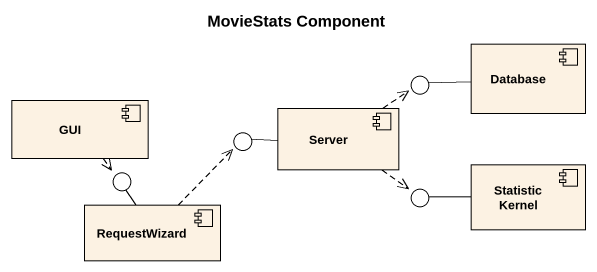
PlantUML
@startuml
title MovieStats Component
component "Database" as Database_
component GUI
() " " as lollipop1
() " " as lollipop2
component Server
() " " as lollipop3
() " " as lollipop4
component "Statistic Kernel" as Statistic_Kernel
component RequestWizard
Database_ -left- lollipop1
GUI ..> lollipop3
Server .up.> lollipop1
Server -left- lollipop2
Server ..> lollipop4
Statistic_Kernel -left- lollipop4
RequestWizard .up.> lollipop2
RequestWizard -up- lollipop3
@enduml
